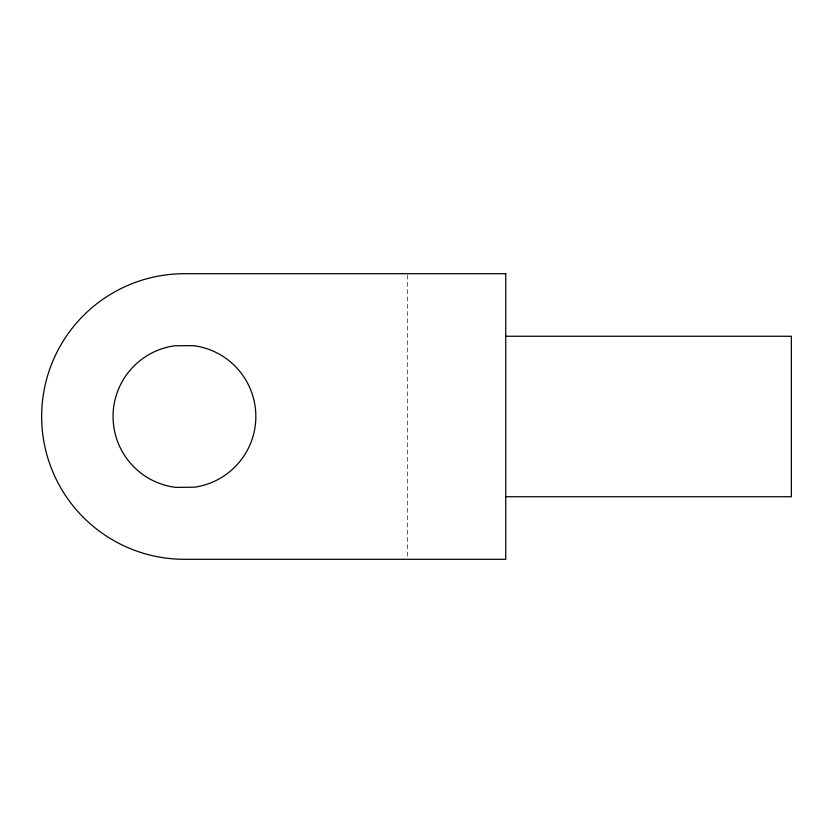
<?xml version="1.0" encoding="UTF-8"?>
<svg xmlns="http://www.w3.org/2000/svg" width="833" height="833" viewBox="0 0 833 833"><rect width="100%" height="100%" fill="white"/><g stroke="black" fill="none" stroke-linecap="round" stroke-linejoin="round"><path stroke-width="0.62" stroke-dasharray="4.17 3.12" d="M407.576 274.994L407.576 559.297"/><path stroke-width="1.25" d="M505.746 336.261L791.35 336.261L791.35 496.739L505.746 496.739M193.079 345.622L174.441 345.81A71.399 71.399 0 0 0 175.815 487.378L194.453 487.19A71.399 71.399 0 0 0 193.079 345.622M505.746 273.703L184.447 273.703A142.797 142.797 0 0 0 41.65 416.5A142.797 142.797 0 0 0 184.447 559.297L505.746 559.297L505.746 273.703"/></g></svg>
